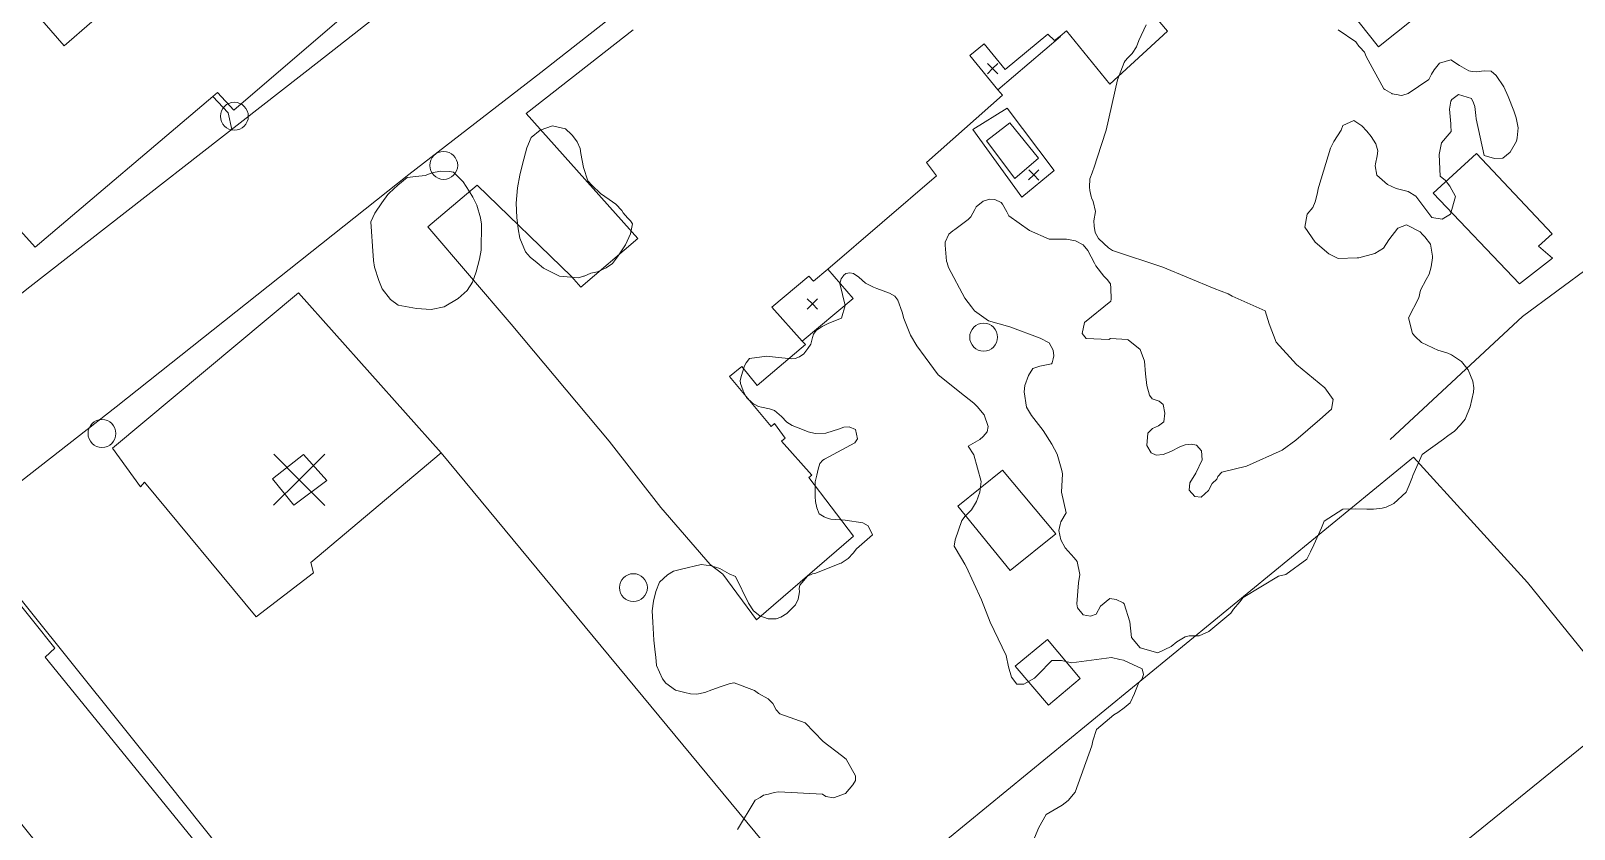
# Model space of a CAD drawing. Header units: metres. Extents: x 4652992 to 4879070, y 2074171 to 2309877.
# Drawn here: x 4653669.3 to 4653754.5, y 2306709.3 to 2306753.4 of the extents above; entities that cross this region are included whole.
import ezdxf

# ---------------------------------------------------------------- set-up
doc = ezdxf.new("R2010")
doc.units = ezdxf.units.M
doc.header["$MEASUREMENT"] = 0
doc.layers.get('0').update_dxf_attribs({"color": 4, "lineweight": 0})
for name, color, linetype, lineweight in [('Level 18', 5, 'Continuous', 0), ('Level 30', 5, 'Continuous', 0), ('Level 31', 38, 'Continuous', 0), ('Level 37', 3, 'Continuous', 0), ('Level 39', 9, 'Continuous', 0), ('Level 40', 1, 'Continuous', 0), ('Level 61', 4, 'Continuous', 0), ('Level 62', 4, 'Continuous', 0), ('Level 63', 3, 'Continuous', 0)]:
    doc.layers.add(name, color=color, linetype=linetype, lineweight=lineweight)

# ---------------------------------------------------------------- blocks, each defined once
blk = doc.blocks.new('POSTE')
at = {"color": 0, "linetype": 'ByBlock', "lineweight": -2}
blk.add_circle((0, 0), 0.770001, dxfattribs=at)
blk = doc.blocks.new('COTA')
at = {"color": 0, "linetype": 'ByBlock', "lineweight": -2, "ltscale": 10}
for p, q in [((-1.408457, 1.419522), (0, 0)), ((1.419522, 1.408457), (0, 0)), ((0, 0), (-1.419522, -1.408457)), ((0, 0), (1.408457, -1.419522))]:
    blk.add_line(p, q, dxfattribs=at)

msp = doc.modelspace()

# ---------------------------------------------------------------- linework, layer by layer
at = {"layer": 'Level 18', "color": 30}
for points in [[(4653630.61838, 2306707.098078, 1432.819308), (4653650.67986, 2306723.537197, 1431.277415), (4653657.711401, 2306730.177811, 1431.232627), (4653660.609783, 2306732.448453, 1430.871183), (4653665.51074, 2306736.287946, 1430.483405), (4653669.277575, 2306739.238949, 1430.311429), (4653685.235285, 2306751.688629, 1429.35663), (4653692.281528, 2306757.223362, 1428.580348), (4653696.543146, 2306760.48233, 1428.260801), (4653697.534, 2306761.240061, 1428.186504), (4653698.364025, 2306761.874803, 1428.099219), (4653711.866016, 2306772.685656, 1427.243806), (4653716.842187, 2306776.655259, 1427.04712), (4653717.942528, 2306777.942604, 1427.024475), (4653722.993467, 2306784.592378, 1426.735368), (4653739.988468, 2306806.78678, 1426.041804), (4653741.402067, 2306808.632851, 1426.001157), (4653742.908107, 2306810.599077, 1425.934736), (4653743.219552, 2306811.005687, 1425.921001), (4653749.260604, 2306818.570407, 1425.608094), (4653749.402375, 2306818.747936, 1425.600751), (4653750.267638, 2306819.922937, 1425.579122), (4653755.229996, 2306826.661672, 1425.455079)], [(4653615.862525, 2306621.677108, 1432.361235), (4653611.290312, 2306642.829017, 1433.346966), (4653605.334171, 2306665.624813, 1434.594574), (4653602.339907, 2306675.04827, 1434.812856), (4653602.520356, 2306675.790627, 1434.78942), (4653617.260064, 2306688.078945, 1433.932559), (4653634.777883, 2306701.838411, 1432.815538), (4653650.708954, 2306714.523256, 1431.771913), (4653656.496278, 2306718.966239, 1431.425208), (4653658.90344, 2306720.825262, 1431.236452), (4653662.553694, 2306723.644311, 1431.016818), (4653674.034651, 2306732.61802, 1430.158697), (4653690.196518, 2306745.450857, 1428.953915), (4653697.481281, 2306751.071768, 1428.291674), (4653703.518894, 2306755.835001, 1427.935426), (4653708.966155, 2306760.158128, 1427.533651), (4653715.641232, 2306765.70813, 1427.234652), (4653720.619019, 2306770.427844, 1426.95905), (4653725.20665, 2306775.591986, 1426.758781), (4653729.062214, 2306780.052809, 1426.623345), (4653731.888947, 2306783.569679, 1426.497436), (4653739.296268, 2306793.130219, 1426.265628), (4653741.463374, 2306795.927276, 1426.197809), (4653756.804923, 2306815.930728, 1425.706176)]]:
    msp.add_polyline3d(points, dxfattribs=at)
at = {"layer": 'Level 30', "color": 1, "elevation": 1432.8217, "flags": 128}
msp.add_lwpolyline([(4653682.671102, 2306728.633732), (4653683.844287, 2306727.191905), (4653685.667607, 2306728.543034), (4653684.379767, 2306729.991228), (4653682.671102, 2306728.633732)], dxfattribs=at)
at = {"layer": 'Level 30', "color": 1}
for points in [[(4653673.321487, 2306774.158098, 1433.036099), (4653689.18023, 2306756.434409, 1432.5217), (4653680.538704, 2306749.001026, 1432.5217), (4653679.632528, 2306749.982138, 1433.4217), (4653679.368739, 2306749.758227, 1433.426943), (4653669.570108, 2306741.440897, 1433.6217), (4653665.118792, 2306746.371917, 1433.7217), (4653665.416553, 2306746.632526, 1433.7217), (4653662.284404, 2306750.075773, 1433.6217), (4653668.597983, 2306755.534101, 1433.6217), (4653671.173441, 2306752.549077, 1433.6217), (4653672.693508, 2306753.881941, 1433.6217), (4653670.851002, 2306755.584534, 1433.3217), (4653672.843499, 2306757.546529, 1433.8217), (4653669.25894, 2306761.133076, 1433.652731), (4653668.290758, 2306762.101795, 1433.607092), (4653667.801164, 2306762.591661, 1433.584014), (4653666.479218, 2306763.91434, 1433.5217), (4653666.313698, 2306763.737832, 1433.5217), (4653663.439476, 2306766.396008, 1433.1217), (4653671.123578, 2306773.96635, 1433.1217), (4653671.99321, 2306772.94318, 1433.1217), (4653673.321487, 2306774.158098, 1433.036099)], [(4653748.610875, 2306756.401716, 1427.7217), (4653743.735676, 2306752.491015, 1427.8217), (4653738.618673, 2306758.961116, 1428.2217)], [(4653730.594265, 2306755.12551, 1429.0217), (4653732.090385, 2306753.365079, 1429.0217), (4653728.89652, 2306750.424245, 1429.2217), (4653726.516267, 2306753.376172, 1429.5217), (4653726.157624, 2306753.090142, 1429.5217), (4653725.841448, 2306752.837982, 1429.5217), (4653725.48942, 2306753.19919, 1429.5217), (4653723.132758, 2306751.247768, 1429.5217), (4653721.969381, 2306752.658178, 1430.9217), (4653721.183322, 2306752.024227, 1430.8217), (4653722.726316, 2306750.122927, 1429.873042), (4653722.972473, 2306749.819608, 1429.7217), (4653718.785297, 2306746.111985, 1430.3217), (4653719.336056, 2306745.364321, 1430.1217), (4653713.329974, 2306740.224344, 1430.210148), (4653712.545535, 2306739.553024, 1430.2217), (4653712.276643, 2306739.824766, 1430.2217), (4653710.251714, 2306738.117654, 1430.2217), (4653711.921031, 2306736.247593, 1430.2217), (4653712.097453, 2306736.049956, 1430.2217), (4653709.440267, 2306733.797649, 1430.2217), (4653708.588216, 2306734.840766, 1433.8217), (4653707.912633, 2306734.285947, 1433.8217), (4653710.203637, 2306731.537973, 1434.0217), (4653710.390853, 2306731.690446, 1434.0217), (4653710.981238, 2306730.895229, 1434.0217), (4653710.777828, 2306730.715815, 1434.0217), (4653712.452125, 2306728.845129, 1434.0217), (4653712.291361, 2306728.714431, 1431.3217), (4653714.754915, 2306725.468465, 1430.9217), (4653709.389605, 2306720.849459, 1430.9217), (4653707.534083, 2306723.378981, 1434.0217), (4653706.845198, 2306723.902147, 1434.7217), (4653704.122625, 2306727.056219, 1434.7217), (4653701.253107, 2306730.721703, 1434.6217), (4653695.85804, 2306737.177916, 1434.6217), (4653691.240697, 2306742.560335, 1431.5217), (4653693.981558, 2306744.853874, 1431.5217), (4653699.180761, 2306739.804462, 1434.6217), (4653699.696744, 2306739.228097, 1434.6217), (4653702.846461, 2306741.902963, 1434.6217), (4653696.677435, 2306748.813028, 1431.0217), (4653702.580426, 2306753.442319, 1431.0217)], [(4653753.351085, 2306740.833261, 1427.121722), (4653751.53367, 2306739.417318, 1426.921721), (4653746.761127, 2306744.408655, 1426.721721), (4653749.154098, 2306746.603727, 1426.821722), (4653753.323335, 2306742.167612, 1427.221721), (4653752.568086, 2306741.484683, 1427.221721), (4653753.351085, 2306740.833261, 1427.121722)], [(4653691.981567, 2306730.084857, 1433.5217), (4653684.786114, 2306724.022434, 1433.6217), (4653684.938051, 2306723.459151, 1433.6217), (4653681.771317, 2306721.023223, 1433.6217), (4653675.603919, 2306728.455519, 1433.6217), (4653675.378862, 2306728.192349, 1433.6217), (4653673.832402, 2306730.342621, 1433.1217), (4653684.106816, 2306738.902418, 1433.3217), (4653691.981567, 2306730.084857, 1433.5217)], [(4653730.222608, 2306693.786981, 1433.0217), (4653727.894449, 2306691.701945, 1429.7217), (4653733.717595, 2306685.048229, 1430.4217), (4653733.484697, 2306684.864578, 1430.424905), (4653733.36268, 2306684.768361, 1430.426585), (4653726.969822, 2306679.727276, 1430.514569), (4653726.704719, 2306679.51823, 1430.518217), (4653726.451629, 2306679.318656, 1430.5217), (4653720.125274, 2306687.050301, 1431.3217), (4653720.289559, 2306687.330821, 1430.7217), (4653716.964215, 2306691.172072, 1431.6217), (4653715.559053, 2306693.005062, 1431.3217), (4653712.637406, 2306690.853968, 1430.3217), (4653706.770567, 2306698.589499, 1428.7217), (4653718.735301, 2306707.749447, 1433.6217), (4653745.679249, 2306729.833444, 1432.8217), (4653751.958495, 2306722.919076, 1435.9217), (4653757.607697, 2306715.963046, 1433.7217), (4653730.222608, 2306693.786981, 1433.0217)], [(4653725.916388, 2306725.612354, 1428.7217), (4653723.404611, 2306723.580337, 1428.6217), (4653720.516967, 2306727.136341, 1428.7217), (4653722.977682, 2306729.120537, 1428.7217), (4653725.916388, 2306725.612354, 1428.7217)], [(4653691.816387, 2306692.08017, 1434.321722), (4653686.412571, 2306687.682136, 1434.421721), (4653686.137482, 2306688.024029, 1434.41956), (4653665.494964, 2306713.679439, 1434.257343), (4653660.961964, 2306719.313246, 1434.221721), (4653666.930026, 2306723.928642, 1434.221721), (4653670.660951, 2306719.283009, 1434.221721), (4653670.114019, 2306718.795825, 1434.221721), (4653691.816387, 2306692.08017, 1434.321722)]]:
    msp.add_polyline3d(points, dxfattribs=at)
at = {"layer": 'Level 31', "elevation": 1427.721721, "flags": 128}
msp.add_lwpolyline([(4653724.958252, 2306746.34171), (4653723.659714, 2306745.21702), (4653722.090284, 2306747.304248), (4653723.392813, 2306748.295928), (4653724.958252, 2306746.34171)], dxfattribs=at)
at = {"layer": 'Level 31'}
msp.add_polyline3d([(4653727.259309, 2306717.620823, 1428.321722), (4653725.510745, 2306716.143654, 1428.321722), (4653723.677842, 2306718.298091, 1428.321722), (4653725.460043, 2306719.777751, 1428.621722), (4653727.259309, 2306717.620823, 1428.321722)], dxfattribs=at)
at = {"layer": 'Level 37', "extrusion": (0.0312899024602699, -0.0259129347956559, 0.9991743900912908), "elevation": 87269.360357, "flags": 128}
msp.add_lwpolyline([(4744831.505362, -2111100.412485), (4744845.082864, -2111102.819762), (4744850.686863, -2111073.378617)], dxfattribs=at)
at = {"layer": 'Level 37'}
for points in [[(4653743.261303, 2306772.614811, 1426.321722), (4653745.893312, 2306770.241751, 1426.321722), (4653753.417406, 2306761.222206, 1426.005904), (4653764.952632, 2306747.394296, 1425.521722), (4653751.697771, 2306737.603683, 1426.221721), (4653744.379754, 2306730.808081, 1426.021722)], [(4653666.55706, 2306724.735481, 1432.81726), (4653676.869438, 2306711.871901, 1432.721721), (4653693.26567, 2306691.293172, 1430.821722), (4653700.550778, 2306698.082945, 1430.021722), (4653717.554555, 2306677.077857, 1426.721721), (4653707.937158, 2306669.690451, 1427.365454)]]:
    msp.add_polyline3d(points, dxfattribs=at)
at = {"layer": 'Level 40', "color": 3, "flags": 128}
for points, elevation in [([(4653698.510037, 2306739.83405), (4653697.635413, 2306740.276098), (4653697.280626, 2306740.575596), (4653696.900634, 2306740.880559), (4653696.647868, 2306741.183481), (4653696.325431, 2306741.924906), (4653696.230747, 2306742.447872), (4653696.162243, 2306743.072113), (4653696.125796, 2306743.863747), (4653696.203403, 2306744.711663), (4653696.333272, 2306745.410271), (4653696.469534, 2306746.023205), (4653696.710152, 2306746.920401), (4653696.948068, 2306747.483814), (4653697.44433, 2306747.89918), (4653698.123769, 2306748.133124), (4653698.855718, 2306747.976063), (4653699.174396, 2306747.658209), (4653699.230344, 2306747.602406), (4653699.496355, 2306747.251847), (4653699.655747, 2306746.873017), (4653699.698812, 2306746.597464), (4653699.8414, 2306745.837821), (4653700.081521, 2306745.094427), (4653700.317761, 2306744.829516), (4653700.790473, 2306744.39835), (4653701.265239, 2306744.064083), (4653701.623015, 2306743.806733), (4653701.954982, 2306743.453365), (4653702.030131, 2306743.337263), (4653702.275377, 2306743.054368), (4653702.431265, 2306742.894556), (4653702.554296, 2306742.718397), (4653702.447898, 2306742.178566), (4653702.166713, 2306741.55295), (4653701.729711, 2306740.89215), (4653701.4368, 2306740.523426), (4653701.100659, 2306740.300494), (4653700.62552, 2306740.076436), (4653700.254541, 2306740.000389), (4653699.875933, 2306739.839296), (4653699.843943, 2306739.83093), (4653699.570742, 2306739.744886), (4653698.510037, 2306739.83405)], 1434.751514), ([(4653694.187697, 2306741.259702), (4653694.100569, 2306740.77327), (4653693.9178, 2306740.068741), (4653693.716044, 2306739.49976), (4653693.423711, 2306739.038271), (4653692.916203, 2306738.591566), (4653692.158852, 2306738.139444), (4653691.441112, 2306738.000539), (4653690.615905, 2306738.039465), (4653689.608923, 2306738.238211), (4653689.187962, 2306738.546433), (4653688.734382, 2306739.130472), (4653688.541534, 2306739.58473), (4653688.308212, 2306740.329244), (4653688.242312, 2306740.695293), (4653688.197051, 2306741.481615), (4653688.141502, 2306742.304793), (4653688.092762, 2306742.831502), (4653688.317976, 2306743.304818), (4653688.715597, 2306743.877404), (4653689.039105, 2306744.346488), (4653689.120153, 2306744.419287), (4653689.591118, 2306744.85772), (4653690.108915, 2306745.288925), (4653690.585137, 2306745.331542), (4653691.095278, 2306745.388966), (4653691.158128, 2306745.411349), (4653691.475208, 2306745.532042), (4653691.940446, 2306745.623754), (4653692.445958, 2306745.615608), (4653692.670794, 2306745.567401), (4653693.205186, 2306745.042658), (4653693.53865, 2306744.52755), (4653693.741901, 2306744.188984), (4653693.954547, 2306743.751454), (4653694.154347, 2306743.046898), (4653694.203462, 2306742.709887), (4653694.187697, 2306741.259702)], 1436.751514)]:
    msp.add_lwpolyline(points, dxfattribs=dict(at, elevation=elevation))
at = {"layer": 'Level 40', "color": 3}
for points in [[(4653729.705006, 2306721.748392, 1432.251514), (4653729.644255, 2306721.796839, 1432.251514), (4653729.251327, 2306721.987237, 1432.251514), (4653728.910962, 2306722.030448, 1432.251514), (4653728.386518, 2306721.604884, 1432.251514), (4653728.145035, 2306721.16012, 1432.251514), (4653727.837086, 2306721.064219, 1432.251514), (4653727.440281, 2306721.133523, 1432.251514), (4653727.11702, 2306721.521773, 1432.251514), (4653727.088663, 2306721.731651, 1432.251514), (4653727.170572, 2306722.893187, 1432.251514), (4653727.251579, 2306723.356555, 1432.251514), (4653727.10248, 2306724.076504, 1432.251514), (4653726.926779, 2306724.284576, 1432.251514), (4653726.44558, 2306724.840554, 1432.251514), (4653726.194551, 2306725.264857, 1432.251514), (4653726.09476, 2306725.782599, 1432.251514), (4653726.169757, 2306726.121112, 1432.251514), (4653726.200295, 2306726.258952, 1432.251514), (4653726.490398, 2306726.761602, 1432.251514), (4653726.229865, 2306727.904097, 1431.251514), (4653726.286644, 2306728.916613, 1430.751514), (4653726.246035, 2306729.110445, 1430.751514), (4653725.989812, 2306730.009672, 1430.751514), (4653725.706598, 2306730.554528, 1430.751514), (4653725.229802, 2306731.318059, 1430.751514), (4653724.586058, 2306732.130825, 1430.751514), (4653724.296375, 2306732.603148, 1430.751514), (4653724.179408, 2306733.448739, 1430.751514), (4653724.203053, 2306733.798896, 1430.751514), (4653724.409676, 2306734.348877, 1430.751514), (4653724.661492, 2306734.741809, 1430.751514), (4653725.033289, 2306734.861632, 1430.751514), (4653725.691856, 2306734.991679, 1430.751514), (4653725.726832, 2306735.038045, 1430.751514), (4653725.781339, 2306735.260613, 1430.751514), (4653725.820599, 2306735.437789, 1430.751514), (4653725.781891, 2306735.748283, 1430.751514), (4653725.552605, 2306736.148455, 1430.751514), (4653725.057026, 2306736.401156, 1430.751514), (4653723.381593, 2306737.039033, 1431.751514), (4653722.20129, 2306737.362881, 1431.251514), (4653721.440482, 2306737.916645, 1430.751514), (4653721.266916, 2306738.144218, 1430.751514), (4653720.905378, 2306738.609053, 1430.751514), (4653720.004913, 2306740.313408, 1430.751514), (4653719.963354, 2306740.435834, 1430.751514), (4653719.914919, 2306740.571918, 1430.751514), (4653719.887903, 2306740.666107, 1430.751514), (4653719.816744, 2306741.542925, 1430.751514), (4653719.82152, 2306741.704764, 1430.751514), (4653720.021968, 2306742.142216, 1430.751514), (4653720.245295, 2306742.328348, 1430.751514), (4653720.34027, 2306742.406095, 1430.751514), (4653721.090599, 2306742.959491, 1430.751514), (4653721.23069, 2306743.114626, 1430.751514), (4653721.455182, 2306743.507204, 1430.751514), (4653721.529646, 2306743.654577, 1430.751514), (4653721.914712, 2306743.965847, 1430.751514), (4653722.271342, 2306744.07658, 1430.751514), (4653722.554883, 2306744.07073, 1430.751514), (4653722.908487, 2306743.891696, 1430.751514), (4653722.979762, 2306743.803111, 1430.751514), (4653723.223894, 2306743.386105, 1430.751514), (4653723.320581, 2306743.163681, 1430.751514), (4653724.465925, 2306742.348986, 1431.751514), (4653725.563993, 2306741.872524, 1432.251514), (4653726.200619, 2306741.873543, 1432.251514), (4653726.521678, 2306741.87787, 1432.251514), (4653727.004739, 2306741.776062, 1432.251514), (4653727.434307, 2306741.554456, 1432.251514), (4653727.687191, 2306741.244391, 1432.251514), (4653728.062823, 2306740.540564, 1432.251514), (4653728.128984, 2306740.407948, 1432.251514), (4653728.581069, 2306739.826968, 1432.251514), (4653728.760124, 2306739.642361, 1432.251514), (4653728.950014, 2306739.409585, 1432.251514), (4653728.954701, 2306739.163828, 1432.251514), (4653728.973681, 2306738.55635, 1432.251514), (4653728.952441, 2306738.452653, 1432.251514), (4653727.506841, 2306737.270009, 1430.251514), (4653727.371452, 2306736.658924, 1430.251514), (4653727.600205, 2306736.396513, 1430.251514), (4653728.843047, 2306736.343271, 1429.751514), (4653728.941601, 2306736.384344, 1429.751514), (4653729.879316, 2306736.328918, 1429.751514), (4653729.914148, 2306736.316261, 1429.751514), (4653730.58684, 2306735.791499, 1429.751514), (4653730.82823, 2306735.131932, 1429.751514), (4653730.879807, 2306734.446631, 1429.751514), (4653730.951523, 2306733.800502, 1429.751514), (4653731.09499, 2306733.258359, 1429.751514), (4653731.23651, 2306733.054299, 1429.751514), (4653731.622793, 2306732.935937, 1429.751514), (4653731.846271, 2306732.738966, 1429.751514), (4653731.946594, 2306732.274152, 1429.751514), (4653731.889501, 2306731.792545, 1429.751514), (4653731.585488, 2306731.576108, 1429.751514), (4653731.255152, 2306731.41768, 1429.751514), (4653731.011408, 2306731.169441, 1429.751514), (4653730.95375, 2306730.481168, 1429.751514), (4653731.180665, 2306730.082285, 1429.751514), (4653731.460793, 2306729.950731, 1429.751514), (4653731.853144, 2306729.982499, 1429.751514), (4653732.270423, 2306730.153147, 1429.751514), (4653732.768479, 2306730.41278, 1429.751514), (4653733.0727, 2306730.510347, 1429.751514), (4653733.393517, 2306730.559551, 1429.751514), (4653733.683343, 2306730.501515, 1429.751514), (4653733.957512, 2306730.194287, 1429.751514), (4653734.006498, 2306729.68495, 1429.751514), (4653733.650798, 2306728.952503, 1429.751514), (4653733.318417, 2306728.417193, 1429.751514), (4653733.287455, 2306728.017212, 1429.751514), (4653733.596949, 2306727.672868, 1429.751514), (4653733.944707, 2306727.626908, 1429.751514), (4653734.354378, 2306727.998614, 1429.751514), (4653734.547667, 2306728.378194, 1429.751514), (4653734.811695, 2306728.622796, 1429.751514), (4653734.877002, 2306728.761739, 1429.751514), (4653735.097125, 2306729.007141, 1429.751514), (4653736.444623, 2306729.338505, 1430.751514), (4653738.41172, 2306730.225476, 1433.751514), (4653739.172629, 2306730.768779, 1434.751514), (4653740.49233, 2306731.914798, 1435.751514), (4653741.153139, 2306732.494495, 1435.751514), (4653741.230157, 2306733.014115, 1434.251514), (4653740.775781, 2306733.671879, 1433.251514), (4653739.215582, 2306734.955625, 1433.251514), (4653738.089406, 2306736.193154, 1433.251514), (4653737.700838, 2306737.205728, 1433.251514), (4653737.490602, 2306737.916524, 1433.251514), (4653735.653754, 2306738.731492, 1432.251514), (4653735.435069, 2306738.855577, 1432.251514), (4653734.670713, 2306739.151103, 1432.251514), (4653731.828168, 2306740.331674, 1431.751514), (4653729.061712, 2306741.243973, 1431.251514), (4653728.831219, 2306741.393223, 1431.251514), (4653728.570501, 2306741.632815, 1431.251514), (4653728.272361, 2306741.913005, 1431.251514), (4653728.09793, 2306742.245453, 1431.251514), (4653728.047029, 2306742.58589, 1431.251514), (4653728.02924, 2306742.885375, 1431.251514), (4653728.107688, 2306743.400981, 1431.251514), (4653728.107681, 2306743.401025, 1431.251514), (4653727.984746, 2306743.958784, 1431.251514), (4653727.89902, 2306744.155682, 1431.251514), (4653727.878085, 2306744.237745, 1431.251514), (4653727.799332, 2306744.56766, 1431.251514), (4653727.77993, 2306744.749169, 1431.251514), (4653727.809511, 2306745.205774, 1431.251514), (4653727.925022, 2306745.530908, 1431.251514), (4653728.064369, 2306745.900588, 1431.251514), (4653728.208664, 2306746.360836, 1431.251514), (4653728.702817, 2306747.896779, 1432.251514), (4653729.333212, 2306750.678835, 1433.751514), (4653729.69623, 2306751.623942, 1433.751514), (4653729.756582, 2306751.712656, 1433.751514), (4653729.900599, 2306751.889585, 1433.751514), (4653730.132349, 2306752.133723, 1433.751514), (4653730.379197, 2306752.501834, 1433.751514), (4653730.509979, 2306752.838148, 1433.751514), (4653730.915917, 2306753.704943, 1433.751514)], [(4653741.521437, 2306753.434275, 1428.251514), (4653742.487114, 2306752.763071, 1428.251514), (4653742.524096, 2306752.714546, 1428.251514), (4653742.653747, 2306752.537557, 1428.251514), (4653742.707397, 2306752.473307, 1428.251514), (4653742.965607, 2306752.201064, 1428.251514), (4653743.061328, 2306751.970123, 1428.251514), (4653744.036468, 2306750.184562, 1428.251514), (4653744.09425, 2306750.147178, 1428.251514), (4653744.478527, 2306749.919046, 1428.251514), (4653744.496174, 2306749.907518, 1428.251514), (4653744.518717, 2306749.902672, 1428.251514), (4653744.599071, 2306749.885397, 1428.251514), (4653744.742609, 2306749.854539, 1428.251514), (4653744.984646, 2306749.806704, 1428.251514), (4653745.083703, 2306749.831719, 1428.251514), (4653745.373272, 2306749.909288, 1428.251514), (4653746.515094, 2306750.683682, 1428.751514), (4653746.671368, 2306750.978797, 1428.751514), (4653746.814241, 2306751.224709, 1428.751514), (4653747.110048, 2306751.588393, 1428.751514), (4653747.725915, 2306751.776406, 1428.751514), (4653747.725978, 2306751.776369, 1428.751514), (4653748.216418, 2306751.471664, 1428.751514), (4653748.729875, 2306751.171765, 1428.751514), (4653748.912536, 2306751.129539, 1428.751514), (4653749.145692, 2306751.112978, 1428.751514), (4653749.57012, 2306751.164291, 1428.751514), (4653749.95356, 2306751.153321, 1428.751514), (4653750.236579, 2306750.90417, 1428.751514), (4653750.663056, 2306750.290231, 1428.751514), (4653750.895323, 2306749.758059, 1428.751514), (4653751.217069, 2306748.956744, 1428.751514), (4653751.345159, 2306748.565977, 1428.751514), (4653751.452636, 2306748.020883, 1428.751514), (4653751.401603, 2306747.463285, 1428.751514), (4653751.363571, 2306747.291252, 1428.751514), (4653751.001481, 2306746.682072, 1428.751514), (4653750.60967, 2306746.352289, 1428.751514), (4653750.148163, 2306746.327853, 1428.751514), (4653749.575628, 2306746.490272, 1428.751514), (4653749.123382, 2306748.520527, 1428.751514), (4653749.107021, 2306748.700463, 1428.751514), (4653749.05126, 2306749.198041, 1428.751514), (4653748.988198, 2306749.39879, 1428.751514), (4653748.869244, 2306749.643384, 1428.751514), (4653748.148285, 2306749.869981, 1428.751514), (4653747.783417, 2306749.585827, 1428.751514), (4653747.731554, 2306749.494722, 1428.751514), (4653747.666649, 2306749.061157, 1428.751514), (4653747.73542, 2306748.249138, 1428.751514), (4653747.739987, 2306748.159113, 1428.751514), (4653747.747994, 2306747.819113, 1428.751514), (4653747.641346, 2306747.687966, 1428.751514), (4653747.213197, 2306747.186219, 1428.751514), (4653747.087193, 2306746.541077, 1428.251514), (4653747.145052, 2306745.353797, 1427.251514), (4653747.440118, 2306745.119198, 1427.251514), (4653747.669844, 2306744.809489, 1427.251514), (4653747.986473, 2306744.230249, 1427.251514), (4653747.707673, 2306743.248066, 1427.251514), (4653747.254443, 2306742.988371, 1427.251514), (4653746.687021, 2306743.067482, 1427.251514), (4653745.794324, 2306744.244009, 1427.751514), (4653745.381539, 2306744.507887, 1427.751514), (4653744.719611, 2306744.681363, 1427.751514), (4653744.233163, 2306744.900131, 1427.751514), (4653743.656112, 2306745.406137, 1427.751514), (4653743.550681, 2306745.924715, 1427.751514), (4653743.575872, 2306746.038586, 1427.751514), (4653743.672903, 2306746.47718, 1427.751514), (4653743.708335, 2306746.757742, 1427.751514), (4653743.585693, 2306747.133948, 1427.751514), (4653743.340641, 2306747.538353, 1427.751514), (4653743.086771, 2306747.844606, 1427.751514), (4653742.828133, 2306748.131546, 1427.751514), (4653742.37912, 2306748.431988, 1427.751514), (4653741.764988, 2306748.155281, 1428.251514), (4653741.680461, 2306747.888985, 1428.251514), (4653741.281029, 2306747.27218, 1428.251514), (4653741.086419, 2306746.899458, 1428.251514), (4653740.442322, 2306744.776799, 1428.251514), (4653740.413323, 2306744.645758, 1428.251514), (4653740.369023, 2306744.445574, 1428.251514), (4653740.256255, 2306743.99343, 1428.251514), (4653740.234067, 2306743.931273, 1428.251514), (4653740.110266, 2306743.629012, 1428.251514), (4653739.794849, 2306743.261771, 1428.251514), (4653739.680578, 2306742.535728, 1428.751514), (4653740.251562, 2306741.714607, 1430.251514), (4653740.990619, 2306741.062954, 1430.751514), (4653741.506131, 2306740.810285, 1430.751514), (4653742.557976, 2306740.84537, 1431.751514), (4653742.65153, 2306740.851426, 1431.751514), (4653743.535135, 2306741.078191, 1431.751514), (4653744.006641, 2306741.372297, 1431.751514), (4653744.316716, 2306741.833028, 1431.751514), (4653744.812872, 2306742.490589, 1431.751514), (4653745.283412, 2306742.67053, 1431.751514), (4653746.036239, 2306742.272027, 1431.751514), (4653746.16507, 2306742.139807, 1431.751514), (4653746.300619, 2306742.000693, 1431.751514), (4653746.619851, 2306741.60387, 1431.751514), (4653746.723855, 2306740.943597, 1431.751514), (4653746.721897, 2306740.839414, 1431.751514), (4653746.656782, 2306740.340069, 1431.751514), (4653746.540647, 2306739.943899, 1431.751514), (4653746.363791, 2306739.638628, 1431.751514), (4653746.06111, 2306739.057853, 1431.751514), (4653745.962124, 2306738.630104, 1431.751514), (4653745.396796, 2306737.53047, 1430.751514), (4653745.619805, 2306736.66158, 1430.251514), (4653745.759703, 2306736.493812, 1430.251514), (4653746.116482, 2306736.162233, 1430.251514), (4653747.045429, 2306735.725445, 1430.251514), (4653747.137359, 2306735.703922, 1430.251514), (4653747.561663, 2306735.574269, 1430.251514), (4653747.765761, 2306735.480571, 1430.251514), (4653748.322082, 2306735.126902, 1430.251514), (4653748.322118, 2306735.126861, 1430.251514), (4653748.695072, 2306734.661484, 1430.251514), (4653748.939705, 2306734.035945, 1430.251514), (4653749.001697, 2306733.666424, 1430.251514), (4653748.983379, 2306733.421617, 1430.251514), (4653748.804935, 2306732.614451, 1430.251514), (4653748.527156, 2306731.939155, 1430.251514), (4653748.267257, 2306731.620843, 1430.251514), (4653747.931208, 2306731.275318, 1430.251514), (4653747.575664, 2306731.013541, 1430.251514), (4653747.336317, 2306730.836205, 1430.251514), (4653746.14825, 2306729.980322, 1432.251514), (4653745.643757, 2306728.832058, 1434.251514), (4653745.624877, 2306728.746693, 1434.251514), (4653745.44021, 2306728.299258, 1434.251514), (4653745.261112, 2306727.906514, 1434.251514), (4653744.593753, 2306727.285836, 1434.251514), (4653744.154249, 2306727.084366, 1434.251514), (4653743.942226, 2306727.027768, 1434.251514), (4653743.465781, 2306726.969187, 1434.251514), (4653743.092318, 2306726.963267, 1434.251514), (4653742.447265, 2306726.989441, 1434.251514), (4653741.764859, 2306726.967676, 1434.251514), (4653740.74081, 2306726.295533, 1434.251514), (4653740.597619, 2306725.936027, 1434.251514), (4653740.170515, 2306725.004906, 1434.251514), (4653739.978581, 2306724.619512, 1434.251514), (4653739.780073, 2306724.205487, 1434.251514), (4653739.780031, 2306724.205448, 1434.251514), (4653738.631102, 2306723.3564, 1434.251514), (4653738.631072, 2306723.356396, 1434.251514), (4653738.219909, 2306723.26777, 1434.251514), (4653736.269848, 2306722.081034, 1433.251514), (4653736.078035, 2306721.858345, 1433.251514), (4653735.740662, 2306721.443299, 1433.251514), (4653735.582029, 2306721.223556, 1433.251514), (4653734.374291, 2306720.22065, 1433.251514), (4653733.841698, 2306719.967803, 1433.251514), (4653733.716648, 2306719.969646, 1433.251514), (4653733.382352, 2306719.976307, 1433.251514), (4653733.289516, 2306719.969943, 1433.251514), (4653733.067405, 2306719.918457, 1433.251514), (4653732.605088, 2306719.646254, 1433.251514), (4653732.284782, 2306719.380466, 1433.251514), (4653731.554995, 2306719.040716, 1433.251514), (4653730.58096, 2306719.315308, 1432.751514), (4653730.098711, 2306719.87895, 1432.751514), (4653730.005711, 2306720.749063, 1432.751514), (4653729.705006, 2306721.748392, 1432.251514)], [(4653708.339454, 2306709.287928, 1436.751514), (4653709.315886, 2306710.903773, 1436.251514), (4653709.604913, 2306711.049494, 1436.251514), (4653709.784181, 2306711.169113, 1436.251514), (4653710.064271, 2306711.222625, 1436.251514), (4653710.365669, 2306711.322526, 1436.251514), (4653710.60825, 2306711.361038, 1436.251514), (4653713.040328, 2306711.221997, 1435.751514), (4653713.223435, 2306711.108542, 1435.751514), (4653713.645725, 2306711.027558, 1435.751514), (4653714.311317, 2306711.266913, 1435.751514), (4653714.71668, 2306711.752094, 1435.751514), (4653714.855213, 2306711.982595, 1435.751514), (4653714.860093, 2306712.236168, 1435.751514), (4653714.344404, 2306713.163332, 1435.751514), (4653714.084321, 2306713.369259, 1435.751514), (4653713.074686, 2306714.145335, 1435.251514), (4653712.086599, 2306715.17248, 1434.251514), (4653710.680802, 2306715.658316, 1433.251514), (4653710.474284, 2306715.891025, 1433.251514), (4653710.296629, 2306716.23497, 1433.251514), (4653710.043117, 2306716.486119, 1433.251514), (4653709.515473, 2306716.788672, 1433.251514), (4653709.284015, 2306716.946876, 1433.251514), (4653708.169174, 2306717.372997, 1433.251514), (4653708.136126, 2306717.369112, 1433.251514), (4653707.877648, 2306717.317037, 1433.251514), (4653707.383538, 2306717.151344, 1433.251514), (4653706.931682, 2306716.997817, 1433.251514), (4653706.539231, 2306716.839751, 1433.251514), (4653706.09685, 2306716.742391, 1433.251514), (4653705.750885, 2306716.778747, 1433.251514), (4653705.437967, 2306716.845554, 1433.251514), (4653704.923657, 2306716.968384, 1433.251514), (4653704.390604, 2306717.355929, 1433.251514), (4653704.202092, 2306717.589906, 1433.251514), (4653703.881792, 2306718.333456, 1433.251514), (4653703.843104, 2306718.798793, 1433.251514), (4653703.798724, 2306719.066695, 1433.251514), (4653703.733075, 2306719.742258, 1433.251514), (4653703.67001, 2306720.735208, 1433.251514), (4653703.630039, 2306721.357593, 1433.251514), (4653703.704301, 2306721.884428, 1433.251514), (4653703.829903, 2306722.416975, 1433.251514), (4653704.041633, 2306722.937554, 1433.251514), (4653704.478094, 2306723.340545, 1433.251514), (4653704.818967, 2306723.540349, 1433.251514), (4653705.262043, 2306723.661974, 1433.251514), (4653706.338305, 2306723.905229, 1433.251514), (4653706.901984, 2306723.834102, 1433.251514), (4653707.363098, 2306723.681269, 1433.251514), (4653707.881301, 2306723.392297, 1433.251514), (4653708.233898, 2306723.247891, 1433.251514), (4653708.9605, 2306721.780354, 1433.251514), (4653709.237674, 2306721.352179, 1433.251514), (4653709.572447, 2306721.072373, 1433.251514), (4653710.034954, 2306720.91428, 1433.251514), (4653710.476283, 2306720.92021, 1433.251514), (4653710.74496, 2306720.994162, 1433.251514), (4653711.076989, 2306721.211766, 1433.251514), (4653711.337427, 2306721.457455, 1433.251514), (4653711.549081, 2306721.693038, 1433.251514), (4653711.689893, 2306721.998666, 1433.251514), (4653711.770168, 2306722.4108, 1433.251514), (4653711.757737, 2306722.586726, 1433.251514), (4653711.79266, 2306722.766416, 1433.251514), (4653712.210383, 2306723.272628, 1433.251514), (4653712.485693, 2306723.388579, 1433.251514), (4653712.616636, 2306723.421268, 1433.251514), (4653714.051248, 2306723.976972, 1433.751514), (4653714.064742, 2306723.980399, 1433.751514), (4653714.460178, 2306724.241757, 1433.751514), (4653714.729445, 2306724.542247, 1433.751514), (4653714.918459, 2306724.772526, 1433.751514), (4653715.804809, 2306725.558091, 1433.251514), (4653715.563584, 2306726.055023, 1433.251514), (4653715.270971, 2306726.210433, 1433.251514), (4653714.287933, 2306726.36176, 1432.251514), (4653713.509111, 2306726.416891, 1431.751514), (4653713.354152, 2306726.45753, 1431.751514), (4653713.133134, 2306726.541827, 1431.751514), (4653712.848902, 2306726.703869, 1431.751514), (4653712.727593, 2306727.033419, 1431.751514), (4653712.657449, 2306727.384873, 1431.751514), (4653712.642756, 2306727.652761, 1431.751514), (4653712.632817, 2306727.986912, 1431.751514), (4653712.640714, 2306728.482486, 1431.751514), (4653712.719449, 2306728.83639, 1431.751514), (4653712.799659, 2306729.175087, 1431.751514), (4653712.896382, 2306729.481633, 1431.751514), (4653713.061323, 2306729.677954, 1431.751514), (4653713.155497, 2306729.729648, 1431.751514), (4653714.820019, 2306730.634793, 1433.251514), (4653714.98122, 2306730.851119, 1433.251514), (4653714.864251, 2306731.35892, 1433.251514), (4653714.517302, 2306731.516765, 1433.251514), (4653714.216745, 2306731.49852, 1433.251514), (4653713.983585, 2306731.401001, 1433.251514), (4653713.221468, 2306731.155527, 1433.251514), (4653712.630254, 2306731.152821, 1433.251514), (4653712.251685, 2306731.239831, 1433.251514), (4653711.836446, 2306731.395565, 1433.251514), (4653711.360724, 2306731.579598, 1433.251514), (4653711.075217, 2306731.772278, 1433.251514), (4653710.772947, 2306732.076118, 1433.251514), (4653710.39726, 2306732.420503, 1433.251514), (4653710.112283, 2306732.498857, 1433.251514), (4653709.672125, 2306732.59309, 1433.251514), (4653709.499674, 2306732.631871, 1433.251514), (4653709.168681, 2306732.823958, 1433.251514), (4653708.849404, 2306733.133433, 1433.251514), (4653708.663965, 2306733.49765, 1433.251514), (4653708.520524, 2306733.911257, 1433.251514), (4653708.500616, 2306734.066805, 1433.251514), (4653708.562235, 2306734.344396, 1433.251514), (4653708.74168, 2306734.872941, 1433.251514), (4653708.827221, 2306735.037801, 1433.251514), (4653709.010002, 2306735.291225, 1433.251514), (4653709.961487, 2306735.423779, 1433.251514), (4653710.092347, 2306735.395749, 1433.251514), (4653711.327643, 2306735.266619, 1433.251514), (4653711.539343, 2306735.285214, 1433.251514), (4653711.761302, 2306735.375038, 1433.251514), (4653712.001409, 2306735.547796, 1433.251514), (4653712.238748, 2306735.844491, 1433.251514), (4653712.392919, 2306736.080505, 1433.251514), (4653712.482061, 2306736.444604, 1433.251514), (4653712.540072, 2306736.621015, 1433.251514), (4653712.694322, 2306736.835827, 1433.251514), (4653713.016697, 2306737.056624, 1433.251514), (4653713.397584, 2306737.244033, 1433.251514), (4653714.096434, 2306737.514045, 1432.751514), (4653714.286698, 2306738.220856, 1431.751514), (4653714.001651, 2306739.422649, 1430.251514), (4653714.079718, 2306739.678035, 1430.251514), (4653714.183046, 2306739.836416, 1430.251514), (4653714.192149, 2306739.872084, 1430.251514), (4653714.333771, 2306739.981408, 1430.251514), (4653714.542129, 2306740.02395, 1430.251514), (4653714.750649, 2306739.980244, 1430.251514), (4653715.050676, 2306739.776366, 1430.251514), (4653715.41457, 2306739.449951, 1430.251514), (4653715.859705, 2306739.216189, 1430.251514), (4653715.946047, 2306739.188567, 1430.251514), (4653716.040795, 2306739.158256, 1430.251514), (4653716.731626, 2306738.886673, 1430.251514), (4653717.037914, 2306738.725246, 1430.251514), (4653717.197326, 2306738.513405, 1430.251514), (4653717.438752, 2306737.835814, 1430.251514), (4653717.536379, 2306737.500866, 1430.251514), (4653717.892354, 2306736.582397, 1430.251514), (4653718.245288, 2306735.992768, 1430.251514), (4653718.710848, 2306735.351723, 1430.251514), (4653719.417697, 2306734.389332, 1430.251514), (4653720.884369, 2306733.221827, 1429.251514), (4653721.387942, 2306732.827217, 1429.251514), (4653721.589021, 2306732.638309, 1429.251514), (4653721.968595, 2306732.173573, 1429.251514), (4653722.195971, 2306731.526832, 1429.251514), (4653722.12802, 2306731.241279, 1429.251514), (4653721.919084, 2306730.983185, 1429.251514), (4653721.73083, 2306730.814163, 1429.251514), (4653721.08199, 2306730.445403, 1429.251514), (4653721.396029, 2306729.970562, 1430.751514), (4653721.799434, 2306728.501431, 1432.251514), (4653721.718296, 2306727.908303, 1432.251514), (4653721.535274, 2306727.380853, 1432.251514), (4653721.268025, 2306726.934968, 1432.251514), (4653720.920423, 2306726.575304, 1432.251514), (4653720.729182, 2306726.342931, 1432.251514), (4653720.360059, 2306725.281934, 1432.251514), (4653720.311101, 2306724.91659, 1432.251514), (4653720.718731, 2306724.235271, 1432.251514), (4653720.906319, 2306723.924458, 1432.251514), (4653720.981737, 2306723.792911, 1432.251514), (4653721.810266, 2306721.952663, 1432.251514), (4653722.301755, 2306720.718157, 1432.251514), (4653723.172932, 2306718.878125, 1431.751514), (4653723.308767, 2306718.25845, 1431.751514), (4653723.479808, 2306717.684476, 1431.751514), (4653723.769621, 2306717.312218, 1431.751514), (4653724.154709, 2306717.309961, 1431.751514), (4653724.754644, 2306717.639696, 1431.751514), (4653724.954127, 2306717.843287, 1431.751514), (4653725.694815, 2306718.615224, 1431.751514), (4653726.227559, 2306718.602496, 1431.751514), (4653726.72043, 2306718.497158, 1431.751514), (4653726.786955, 2306718.48294, 1431.751514), (4653728.992085, 2306718.767168, 1432.751514), (4653729.462397, 2306718.666641, 1432.751514), (4653729.660512, 2306718.624294, 1432.751514), (4653730.694098, 2306718.158413, 1433.751514), (4653730.757087, 2306717.846403, 1433.751514), (4653730.66496, 2306717.55239, 1433.751514), (4653730.508574, 2306717.401805, 1433.751514), (4653730.284865, 2306716.85026, 1433.751514), (4653730.26953, 2306716.781006, 1433.751514), (4653730.022259, 2306716.27599, 1433.751514), (4653729.700318, 2306715.990858, 1433.751514), (4653729.339275, 2306715.744018, 1433.751514), (4653729.122749, 2306715.617465, 1433.751514), (4653728.166998, 2306714.795178, 1433.751514), (4653727.964522, 2306714.171221, 1433.751514), (4653727.902954, 2306713.89322, 1433.751514), (4653726.983308, 2306711.339371, 1434.751514), (4653726.613449, 2306710.88893, 1434.751514), (4653726.279565, 2306710.626724, 1434.751514), (4653725.398271, 2306710.102632, 1434.751514), (4653724.991333, 2306709.393968, 1434.751514), (4653724.750907, 2306708.814006, 1434.751514)]]:
    msp.add_polyline3d(points, dxfattribs=at)
at = {"layer": 'Level 62', "flags": 128}
for points, elevation in [([(4653726.157764, 2306753.089998), (4653726.179588, 2306753.067605), (4653722.726468, 2306750.123057)], 1427.455709), ([(4653723.230265, 2306749.102688), (4653725.828515, 2306745.657377), (4653724.055406, 2306744.190002), (4653721.337918, 2306747.925085), (4653723.230265, 2306749.102688)], 1427.355709), ([(4653713.330105, 2306740.224193), (4653714.734195, 2306738.606514), (4653711.921184, 2306736.247722)], 1428.055709)]:
    msp.add_lwpolyline(points, dxfattribs=dict(at, elevation=elevation))
at = {"layer": 'Level 62', "extrusion": (-0.6684405920726925, -0.6218703604769548, 0.4080005265067325), "elevation": -4544623.842628, "flags": 128}
msp.add_lwpolyline([(1480927.935468, 2032504.548595), (1480929.1817, 2032504.548595), (1480929.989169, 2032503.411383)], dxfattribs=at)

# ---------------------------------------------------------------- block references
at = {"layer": 'Level 39', "zscale": 0.1}
msp.add_blockref('COTA', (4653684.150337, 2306728.589924, 1432.8217), dxfattribs=at)
at = {"layer": 'Level 61', "zscale": 0.1}
for p in [(4653680.565493, 2306748.663072, 1430.355709), (4653692.126918, 2306745.946172, 1429.055709), (4653721.935999, 2306736.463316, 1427.255709), (4653673.254733, 2306731.143929, 1430.503929), (4653702.600519, 2306722.6339, 1428.751514)]:
    msp.add_blockref('POSTE', p, dxfattribs=at)
at = {"layer": 'Level 63', "xscale": 0.2, "yscale": 0.2, "zscale": 0.1}
for p in [(4653722.432388, 2306751.290983, 1427.455709), (4653724.705865, 2306745.425708, 1427.355709), (4653712.483854, 2306738.298207, 1428.055709)]:
    msp.add_blockref('COTA', p, dxfattribs=at)

doc.saveas('drawing.dxf')
